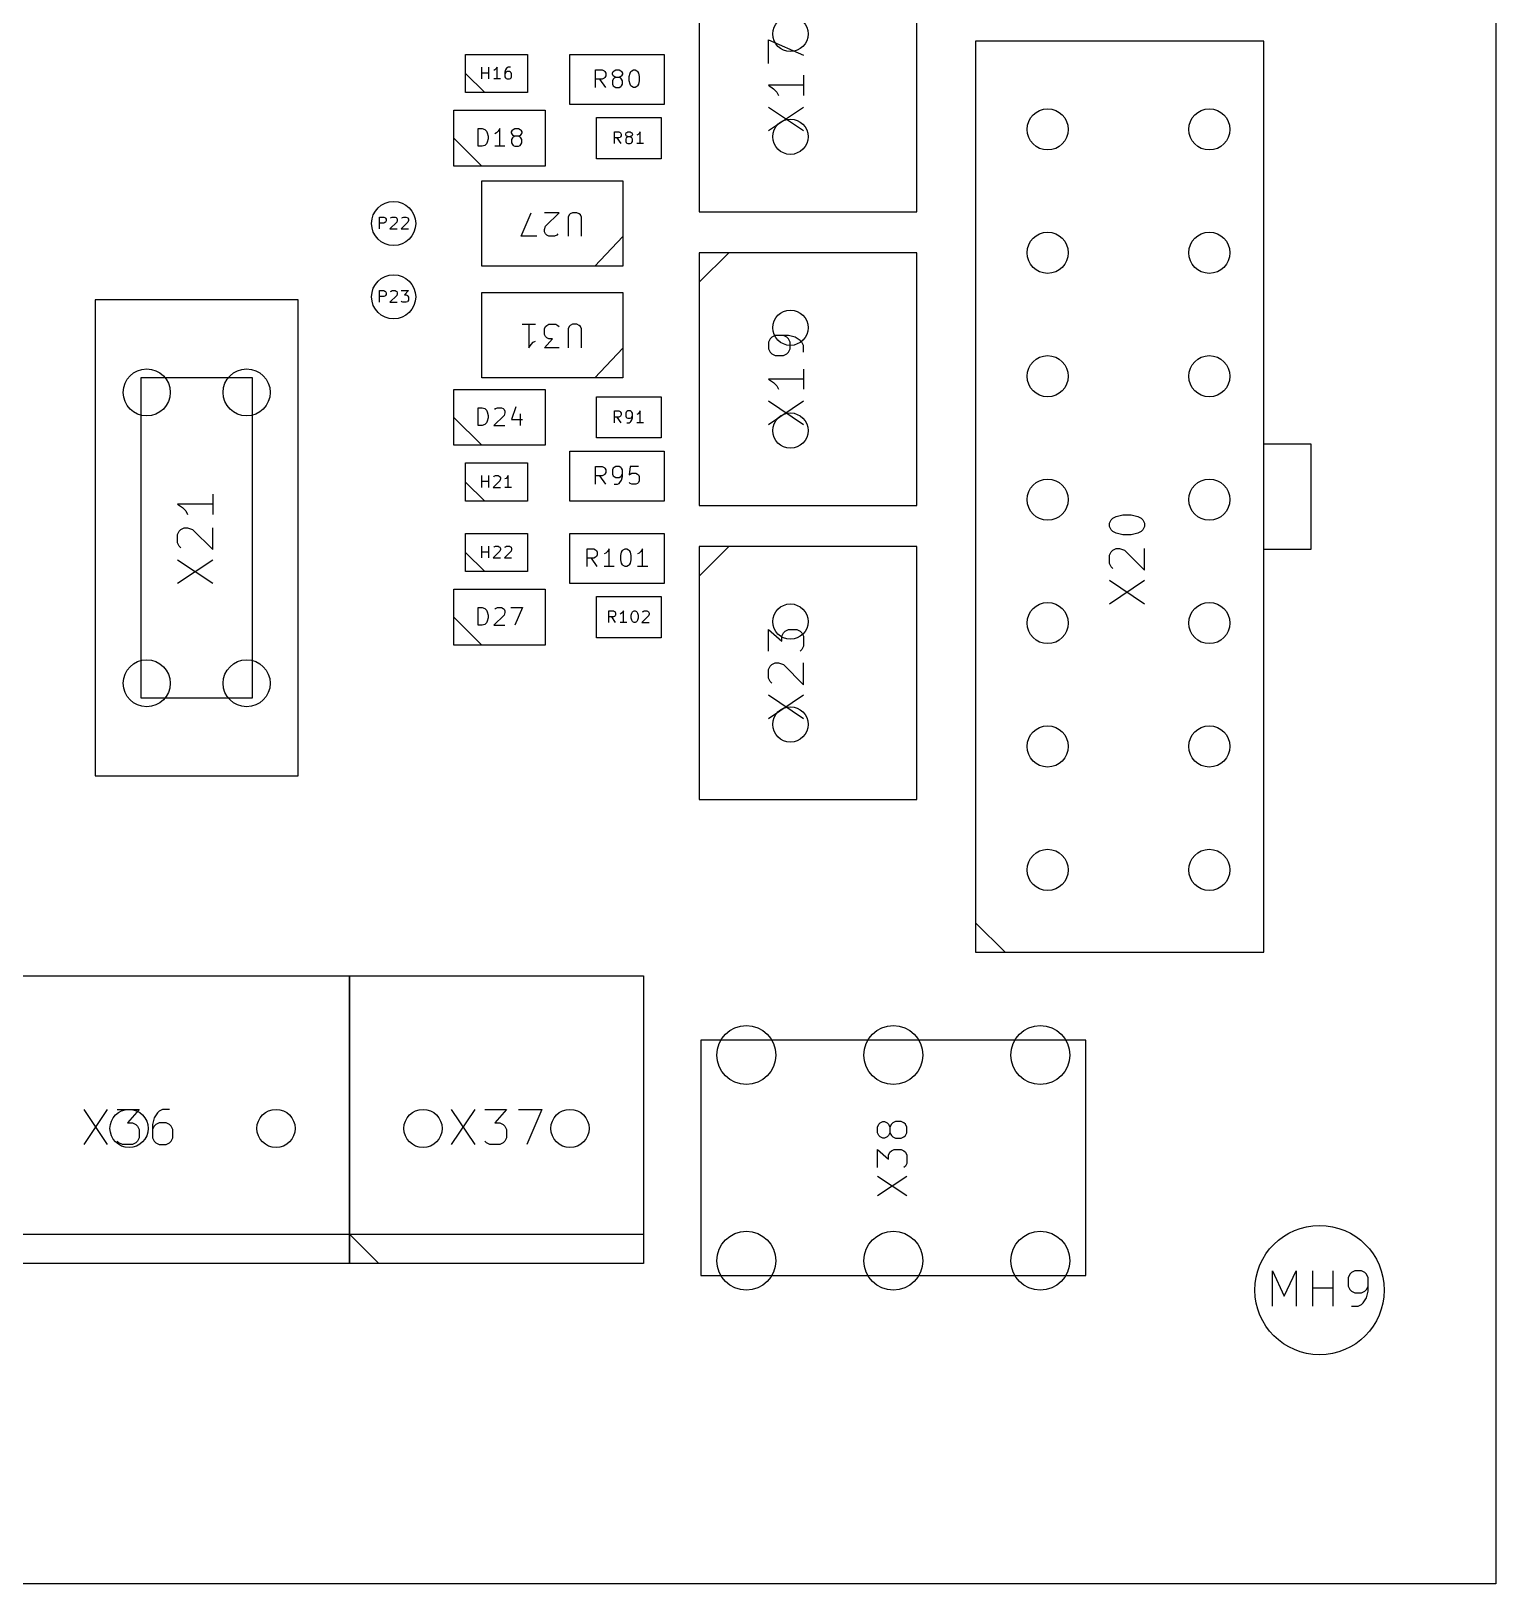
# Model space of a CAD drawing. Extents: x -4 to 236, y -200 to -70.
# Drawn here: x 186.2 to 236, y -200 to -147.2 of the extents above; entities that cross this region are included whole.
import ezdxf

# ---------------------------------------------------------------- set-up
doc = ezdxf.new("R2010")
doc.units = 0
doc.layers.add('BLACK', color=7, linetype='CONTINUOUS')

msp = doc.modelspace()

# ---------------------------------------------------------------- linework, layer by layer
at = {"layer": 'BLACK', "linetype": 'CONTINUOUS'}
for p, q in [((236, -70), (236, -200)), ((208.9, -144.7), (208.9, -153.3)), ((216.3, -153.3), (216.3, -144.7)), ((200.95, -147.95), (203.05, -147.95)), ((200.95, -149.25), (200.95, -147.95)), ((203.05, -147.95), (203.05, -149.25)), ((204.5, -147.95), (207.7, -147.95)), ((204.5, -149.65), (204.5, -147.95)), ((207.7, -147.95), (207.7, -149.65)), ((211.248902, -148.257142), (211.248902, -147.457142)), ((211.248902, -147.457142), (212.448902, -147.971428)), ((228.1, -147.5), (218.3, -147.5)), ((218.3, -147.5), (218.3, -178.5)), ((228.1, -178.5), (228.1, -147.5)), ((201.504762, -148.782967), (201.504762, -148.382967)), ((201.733333, -148.782967), (201.733333, -148.382967)), ((201.942857, -148.478205), (201.904762, -148.497253)), ((201.980952, -148.44011), (201.942857, -148.478205)), ((202.019048, -148.382967), (201.980952, -148.44011)), ((202.019048, -148.782967), (202.019048, -148.382967)), ((202.304762, -148.478205), (202.285714, -148.554396)), ((202.342857, -148.421062), (202.304762, -148.478205)), ((202.361904, -148.402015), (202.342857, -148.421062)), ((202.4, -148.382967), (202.361904, -148.402015)), ((202.47619, -148.382967), (202.4, -148.382967)), ((205.371428, -149.074451), (205.371428, -148.474451)), ((205.371428, -148.474451), (205.599999, -148.474451)), ((205.599999, -148.474451), (205.657142, -148.503022)), ((205.999999, -148.503022), (206.057142, -148.474451)), ((206.057142, -148.474451), (206.171428, -148.474451)), ((206.171428, -148.474451), (206.228571, -148.503022)), ((206.6, -148.503022), (206.657142, -148.474451)), ((206.657142, -148.474451), (206.714285, -148.474451)), ((206.714285, -148.474451), (206.771428, -148.503022)), ((200.95, -148.6), (201.6, -149.25)), ((201.504762, -148.573443), (201.733333, -148.573443)), ((202.133333, -148.782967), (201.904762, -148.782967)), ((202.285714, -148.554396), (202.285714, -148.706777)), ((202.304762, -148.573443), (202.285714, -148.611539)), ((202.285714, -148.706777), (202.304762, -148.744872)), ((202.323809, -148.554396), (202.304762, -148.573443)), ((202.304762, -148.744872), (202.323809, -148.76392)), ((202.361904, -148.535348), (202.323809, -148.554396)), ((202.323809, -148.76392), (202.361904, -148.782967)), ((202.438095, -148.535348), (202.361904, -148.535348)), ((202.361904, -148.782967), (202.438095, -148.782967)), ((202.47619, -148.554396), (202.438095, -148.535348)), ((202.438095, -148.782967), (202.47619, -148.76392)), ((202.495238, -148.573443), (202.47619, -148.554396)), ((202.47619, -148.76392), (202.495238, -148.744872)), ((202.514285, -148.611539), (202.495238, -148.573443)), ((202.495238, -148.744872), (202.514285, -148.706777)), ((202.514285, -148.706777), (202.514285, -148.611539)), ((205.599999, -148.788737), (205.371428, -148.788737)), ((205.714285, -149.074451), (205.514285, -148.788737)), ((205.657142, -148.760165), (205.599999, -148.788737)), ((205.657142, -148.503022), (205.685713, -148.531594)), ((205.685713, -148.731594), (205.657142, -148.760165)), ((205.685713, -148.531594), (205.714285, -148.588737)), ((205.714285, -148.674451), (205.685713, -148.731594)), ((205.714285, -148.588737), (205.714285, -148.674451)), ((205.942856, -148.588737), (205.971428, -148.531594)), ((205.942856, -148.617308), (205.942856, -148.588737)), ((205.971428, -148.674451), (205.942856, -148.617308)), ((205.971428, -148.788737), (205.942856, -148.84588)), ((205.942856, -148.84588), (205.942856, -148.960165)), ((205.942856, -148.960165), (205.971428, -149.017308)), ((205.971428, -148.531594), (205.999999, -148.503022)), ((205.999999, -148.703022), (205.971428, -148.674451)), ((205.999999, -148.760165), (205.971428, -148.788737)), ((205.971428, -149.017308), (205.999999, -149.04588)), ((206.057142, -148.731594), (205.999999, -148.703022)), ((206.057142, -148.731594), (205.999999, -148.760165)), ((206.171428, -148.731594), (206.057142, -148.731594)), ((206.228571, -148.703022), (206.171428, -148.731594)), ((206.228571, -148.760165), (206.171428, -148.731594)), ((206.228571, -148.503022), (206.257142, -148.531594)), ((206.257142, -148.674451), (206.228571, -148.703022)), ((206.257142, -148.788737), (206.228571, -148.760165)), ((206.228571, -149.04588), (206.257142, -149.017308)), ((206.257142, -148.531594), (206.285713, -148.588737)), ((206.285713, -148.617308), (206.257142, -148.674451)), ((206.285713, -148.84588), (206.257142, -148.788737)), ((206.257142, -149.017308), (206.285713, -148.960165)), ((206.285713, -148.588737), (206.285713, -148.617308)), ((206.285713, -148.960165), (206.285713, -148.84588)), ((206.514285, -148.703022), (206.542857, -148.588737)), ((206.514285, -148.84588), (206.514285, -148.703022)), ((206.542857, -148.960165), (206.514285, -148.84588)), ((206.542857, -148.588737), (206.571428, -148.531594)), ((206.571428, -149.017308), (206.542857, -148.960165)), ((206.571428, -148.531594), (206.6, -148.503022)), ((206.6, -149.04588), (206.571428, -149.017308)), ((206.771428, -148.503022), (206.8, -148.531594)), ((206.8, -149.017308), (206.771428, -149.04588)), ((206.8, -148.531594), (206.828571, -148.588737)), ((206.828571, -148.960165), (206.8, -149.017308)), ((206.828571, -148.588737), (206.857142, -148.703022)), ((206.857142, -148.84588), (206.828571, -148.960165)), ((206.857142, -148.703022), (206.857142, -148.84588)), ((212.448902, -148.999999), (211.248902, -148.999999)), ((211.248902, -148.999999), (211.420331, -149.114285)), ((212.448902, -148.657142), (212.448902, -149.342856)), ((203.05, -149.25), (200.95, -149.25)), ((205.999999, -149.04588), (206.057142, -149.074451)), ((206.057142, -149.074451), (206.171428, -149.074451)), ((206.171428, -149.074451), (206.228571, -149.04588)), ((206.657142, -149.074451), (206.6, -149.04588)), ((206.714285, -149.074451), (206.657142, -149.074451)), ((206.771428, -149.04588), (206.714285, -149.074451)), ((211.420331, -149.114285), (211.534617, -149.22857)), ((211.534617, -149.22857), (211.59176, -149.342856)), ((200.55, -149.85), (203.65, -149.85)), ((200.55, -151.75), (200.55, -149.85)), ((203.65, -149.85), (203.65, -151.75)), ((207.7, -149.65), (204.5, -149.65)), ((211.248902, -150.542856), (212.448902, -149.742856)), ((211.248902, -149.742856), (212.448902, -150.542856)), ((201.371428, -151.074451), (201.371428, -150.474451)), ((201.371428, -150.474451), (201.514285, -150.474451)), ((201.514285, -150.474451), (201.599999, -150.503022)), ((201.599999, -150.503022), (201.657142, -150.560165)), ((201.657142, -150.560165), (201.685713, -150.617308)), ((202.057142, -150.560165), (201.999999, -150.617308)), ((202.114285, -150.474451), (202.057142, -150.560165)), ((202.114285, -151.074451), (202.114285, -150.474451)), ((202.514285, -150.588737), (202.542857, -150.531594)), ((202.514285, -150.617308), (202.514285, -150.588737)), ((202.542857, -150.531594), (202.571428, -150.503022)), ((202.571428, -150.503022), (202.628571, -150.474451)), ((202.628571, -150.474451), (202.742857, -150.474451)), ((202.742857, -150.474451), (202.8, -150.503022)), ((202.8, -150.503022), (202.828571, -150.531594)), ((202.828571, -150.531594), (202.857142, -150.588737)), ((202.857142, -150.588737), (202.857142, -150.617308)), ((205.4, -150.1), (207.6, -150.1)), ((205.4, -151.5), (205.4, -150.1)), ((206.014286, -150.982967), (206.014286, -150.582967)), ((206.014286, -150.582967), (206.166667, -150.582967)), ((206.166667, -150.582967), (206.204762, -150.602015)), ((206.204762, -150.602015), (206.223809, -150.621062)), ((206.414286, -150.621062), (206.433333, -150.602015)), ((206.433333, -150.602015), (206.471428, -150.582967)), ((206.471428, -150.582967), (206.547619, -150.582967)), ((206.547619, -150.582967), (206.585714, -150.602015)), ((206.585714, -150.602015), (206.604762, -150.621062)), ((206.890476, -150.582967), (206.85238, -150.64011)), ((206.890476, -150.982967), (206.890476, -150.582967)), ((207.6, -150.1), (207.6, -151.5)), ((201.5, -151.75), (200.55, -150.8)), ((201.514285, -151.074451), (201.371428, -151.074451)), ((201.599999, -151.04588), (201.514285, -151.074451)), ((201.657142, -150.988737), (201.599999, -151.04588)), ((201.685713, -150.931594), (201.657142, -150.988737)), ((201.685713, -150.617308), (201.714285, -150.731594)), ((201.714285, -150.817308), (201.685713, -150.931594)), ((201.714285, -150.731594), (201.714285, -150.817308)), ((201.999999, -150.617308), (201.942856, -150.64588)), ((202.285713, -151.074451), (201.942856, -151.074451)), ((202.542857, -150.674451), (202.514285, -150.617308)), ((202.542857, -150.788737), (202.514285, -150.84588)), ((202.514285, -150.84588), (202.514285, -150.960165)), ((202.514285, -150.960165), (202.542857, -151.017308)), ((202.571428, -150.703022), (202.542857, -150.674451)), ((202.571428, -150.760165), (202.542857, -150.788737)), ((202.542857, -151.017308), (202.571428, -151.04588)), ((202.628571, -150.731594), (202.571428, -150.703022)), ((202.628571, -150.731594), (202.571428, -150.760165)), ((202.571428, -151.04588), (202.628571, -151.074451)), ((202.742857, -150.731594), (202.628571, -150.731594)), ((202.628571, -151.074451), (202.742857, -151.074451)), ((202.8, -150.703022), (202.742857, -150.731594)), ((202.8, -150.760165), (202.742857, -150.731594)), ((202.742857, -151.074451), (202.8, -151.04588)), ((202.828571, -150.674451), (202.8, -150.703022)), ((202.828571, -150.788737), (202.8, -150.760165)), ((202.8, -151.04588), (202.828571, -151.017308)), ((202.857142, -150.617308), (202.828571, -150.674451)), ((202.857142, -150.84588), (202.828571, -150.788737)), ((202.828571, -151.017308), (202.857142, -150.960165)), ((202.857142, -150.960165), (202.857142, -150.84588)), ((206.166667, -150.792491), (206.014286, -150.792491)), ((206.242857, -150.982967), (206.109524, -150.792491)), ((206.204762, -150.773443), (206.166667, -150.792491)), ((206.223809, -150.754396), (206.204762, -150.773443)), ((206.223809, -150.621062), (206.242857, -150.659158)), ((206.242857, -150.7163), (206.223809, -150.754396)), ((206.242857, -150.659158), (206.242857, -150.7163)), ((206.395238, -150.659158), (206.414286, -150.621062)), ((206.395238, -150.678205), (206.395238, -150.659158)), ((206.414286, -150.7163), (206.395238, -150.678205)), ((206.414286, -150.792491), (206.395238, -150.830586)), ((206.395238, -150.830586), (206.395238, -150.906777)), ((206.395238, -150.906777), (206.414286, -150.944872)), ((206.433333, -150.735348), (206.414286, -150.7163)), ((206.433333, -150.773443), (206.414286, -150.792491)), ((206.414286, -150.944872), (206.433333, -150.96392)), ((206.471428, -150.754396), (206.433333, -150.735348)), ((206.471428, -150.754396), (206.433333, -150.773443)), ((206.433333, -150.96392), (206.471428, -150.982967)), ((206.547619, -150.754396), (206.471428, -150.754396)), ((206.471428, -150.982967), (206.547619, -150.982967)), ((206.585714, -150.735348), (206.547619, -150.754396)), ((206.585714, -150.773443), (206.547619, -150.754396)), ((206.547619, -150.982967), (206.585714, -150.96392)), ((206.604762, -150.7163), (206.585714, -150.735348)), ((206.604762, -150.792491), (206.585714, -150.773443)), ((206.585714, -150.96392), (206.604762, -150.944872)), ((206.604762, -150.621062), (206.623809, -150.659158)), ((206.623809, -150.678205), (206.604762, -150.7163)), ((206.623809, -150.830586), (206.604762, -150.792491)), ((206.604762, -150.944872), (206.623809, -150.906777)), ((206.623809, -150.659158), (206.623809, -150.678205)), ((206.623809, -150.906777), (206.623809, -150.830586)), ((206.814285, -150.678205), (206.77619, -150.697253)), ((207.004761, -150.982967), (206.77619, -150.982967)), ((206.85238, -150.64011), (206.814285, -150.678205)), ((207.6, -151.5), (205.4, -151.5)), ((203.65, -151.75), (200.55, -151.75)), ((201.5, -155.15), (201.5, -152.25)), ((201.5, -152.25), (206.3, -152.25)), ((206.3, -152.25), (206.3, -155.15)), ((198.014286, -153.882967), (198.014286, -153.482967)), ((198.014286, -153.482967), (198.166667, -153.482967)), ((198.166667, -153.692491), (198.014286, -153.692491)), ((198.166667, -153.482967), (198.204762, -153.502015)), ((198.204762, -153.673443), (198.166667, -153.692491)), ((198.204762, -153.502015), (198.223809, -153.521062)), ((198.223809, -153.654396), (198.204762, -153.673443)), ((198.223809, -153.521062), (198.242857, -153.559158)), ((198.242857, -153.6163), (198.223809, -153.654396)), ((198.242857, -153.559158), (198.242857, -153.6163)), ((198.604762, -153.654396), (198.37619, -153.882967)), ((198.395238, -153.521062), (198.414286, -153.502015)), ((198.414286, -153.502015), (198.452381, -153.482967)), ((198.452381, -153.482967), (198.547619, -153.482967)), ((198.547619, -153.482967), (198.585714, -153.502015)), ((198.585714, -153.502015), (198.604762, -153.521062)), ((198.604762, -153.521062), (198.623809, -153.559158)), ((198.623809, -153.597253), (198.604762, -153.654396)), ((198.623809, -153.559158), (198.623809, -153.597253)), ((198.985714, -153.654396), (198.757142, -153.882967)), ((198.77619, -153.521062), (198.795238, -153.502015)), ((198.795238, -153.502015), (198.833333, -153.482967)), ((198.833333, -153.482967), (198.928571, -153.482967)), ((198.928571, -153.482967), (198.966666, -153.502015)), ((198.966666, -153.502015), (198.985714, -153.521062)), ((198.985714, -153.521062), (199.004761, -153.559158)), ((199.004761, -153.597253), (198.985714, -153.654396)), ((199.004761, -153.559158), (199.004761, -153.597253)), ((202.833332, -154.134064), (203.17619, -153.334064)), ((204.128571, -153.334064), (203.633333, -153.334064)), ((203.671428, -153.791207), (204.128571, -153.334064)), ((204.471428, -153.410255), (204.433332, -153.486445)), ((204.433332, -153.486445), (204.433332, -154.134064)), ((204.509523, -153.37216), (204.471428, -153.410255)), ((204.585713, -153.334064), (204.509523, -153.37216)), ((204.738094, -153.334064), (204.585713, -153.334064)), ((204.814285, -153.37216), (204.738094, -153.334064)), ((204.85238, -153.410255), (204.814285, -153.37216)), ((204.890475, -153.486445), (204.85238, -153.410255)), ((204.890475, -154.134064), (204.890475, -153.486445)), ((208.9, -153.3), (216.3, -153.3)), ((198.37619, -153.882967), (198.623809, -153.882967)), ((198.757142, -153.882967), (199.004761, -153.882967)), ((203.366666, -154.134064), (202.833332, -154.134064)), ((203.633333, -153.905493), (203.671428, -153.791207)), ((203.633333, -153.981683), (203.633333, -153.905493)), ((203.671428, -154.057874), (203.633333, -153.981683)), ((203.709523, -154.095969), (203.671428, -154.057874)), ((203.785714, -154.134064), (203.709523, -154.095969)), ((203.97619, -154.134064), (203.785714, -154.134064)), ((204.05238, -154.095969), (203.97619, -154.134064)), ((204.090476, -154.057874), (204.05238, -154.095969)), ((206.3, -154.15), (205.35, -155.15)), ((208.9, -155.7), (209.9, -154.7)), ((216.3, -154.7), (208.9, -154.7)), ((208.9, -154.7), (208.9, -163.3)), ((216.3, -163.3), (216.3, -154.7)), ((206.3, -155.15), (201.5, -155.15)), ((195.25, -156.3), (188.35, -156.3)), ((188.35, -156.3), (188.35, -172.5)), ((195.25, -172.5), (195.25, -156.3)), ((198.014286, -156.382967), (198.014286, -155.982967)), ((198.014286, -155.982967), (198.166667, -155.982967)), ((198.166667, -156.192491), (198.014286, -156.192491)), ((198.166667, -155.982967), (198.204762, -156.002015)), ((198.204762, -156.173443), (198.166667, -156.192491)), ((198.204762, -156.002015), (198.223809, -156.021062)), ((198.223809, -156.154396), (198.204762, -156.173443)), ((198.223809, -156.021062), (198.242857, -156.059158)), ((198.242857, -156.1163), (198.223809, -156.154396)), ((198.242857, -156.059158), (198.242857, -156.1163)), ((198.604762, -156.154396), (198.37619, -156.382967)), ((198.37619, -156.382967), (198.623809, -156.382967)), ((198.395238, -156.021062), (198.414286, -156.002015)), ((198.414286, -156.002015), (198.452381, -155.982967)), ((198.452381, -155.982967), (198.547619, -155.982967)), ((198.547619, -155.982967), (198.585714, -156.002015)), ((198.585714, -156.002015), (198.604762, -156.021062)), ((198.604762, -156.021062), (198.623809, -156.059158)), ((198.623809, -156.097253), (198.604762, -156.154396)), ((198.623809, -156.059158), (198.623809, -156.097253)), ((198.757142, -155.982967), (199.004761, -155.982967)), ((198.77619, -156.36392), (198.757142, -156.344872)), ((198.814285, -156.382967), (198.77619, -156.36392)), ((198.928571, -156.382967), (198.814285, -156.382967)), ((199.004761, -155.982967), (198.871428, -156.135348)), ((198.871428, -156.135348), (198.928571, -156.135348)), ((198.928571, -156.135348), (198.966666, -156.154396)), ((198.966666, -156.36392), (198.928571, -156.382967)), ((198.966666, -156.154396), (198.985714, -156.173443)), ((198.985714, -156.344872), (198.966666, -156.36392)), ((198.985714, -156.173443), (199.004761, -156.211539)), ((199.004761, -156.306777), (198.985714, -156.344872)), ((199.004761, -156.211539), (199.004761, -156.306777)), ((201.5, -158.95), (201.5, -156.05)), ((201.5, -156.05), (206.3, -156.05)), ((206.3, -156.05), (206.3, -158.95)), ((202.871428, -157.134064), (203.328571, -157.134064)), ((203.099999, -157.134064), (203.099999, -157.934064)), ((203.633333, -157.286445), (203.671428, -157.210255)), ((203.633333, -157.476921), (203.633333, -157.286445)), ((203.671428, -157.553112), (203.633333, -157.476921)), ((203.671428, -157.210255), (203.709523, -157.17216)), ((203.709523, -157.17216), (203.785714, -157.134064)), ((203.785714, -157.134064), (204.014285, -157.134064)), ((204.014285, -157.134064), (204.090476, -157.17216)), ((204.090476, -157.17216), (204.128571, -157.210255)), ((204.471428, -157.210255), (204.433332, -157.286445)), ((204.433332, -157.286445), (204.433332, -157.934064)), ((204.509523, -157.17216), (204.471428, -157.210255)), ((204.585713, -157.134064), (204.509523, -157.17216)), ((204.738094, -157.134064), (204.585713, -157.134064)), ((204.814285, -157.17216), (204.738094, -157.134064)), ((204.85238, -157.210255), (204.814285, -157.17216)), ((204.890475, -157.286445), (204.85238, -157.210255)), ((204.890475, -157.934064), (204.890475, -157.286445)), ((203.099999, -157.934064), (203.17619, -157.819779)), ((203.17619, -157.819779), (203.25238, -157.743588)), ((203.25238, -157.743588), (203.328571, -157.705493)), ((203.633333, -157.934064), (203.899999, -157.629302)), ((204.128571, -157.934064), (203.633333, -157.934064)), ((203.709523, -157.591207), (203.671428, -157.553112)), ((203.785714, -157.629302), (203.709523, -157.591207)), ((203.899999, -157.629302), (203.785714, -157.629302)), ((206.3, -157.95), (205.35, -158.95)), ((211.306045, -157.628571), (211.248902, -157.742856)), ((211.248902, -157.742856), (211.248902, -157.971428)), ((211.248902, -157.971428), (211.306045, -158.085713)), ((211.363188, -157.571428), (211.306045, -157.628571)), ((211.477474, -157.514285), (211.363188, -157.571428)), ((211.934617, -157.514285), (211.477474, -157.514285)), ((211.877474, -157.571428), (211.763188, -157.514285)), ((211.934617, -157.628571), (211.877474, -157.571428)), ((212.163188, -157.571428), (211.934617, -157.514285)), ((211.99176, -157.742856), (211.934617, -157.628571)), ((211.934617, -158.085713), (211.99176, -157.971428)), ((211.99176, -157.971428), (211.99176, -157.742856)), ((212.334617, -157.685713), (212.163188, -157.571428)), ((212.39176, -157.742856), (212.334617, -157.685713)), ((212.448902, -157.857142), (212.39176, -157.742856)), ((212.448902, -158.085713), (212.448902, -157.857142)), ((211.306045, -158.085713), (211.363188, -158.142856)), ((211.363188, -158.142856), (211.477474, -158.199999)), ((211.477474, -158.199999), (211.763188, -158.199999)), ((211.763188, -158.199999), (211.877474, -158.142856)), ((211.877474, -158.142856), (211.934617, -158.085713)), ((193.7, -158.95), (189.9, -158.95)), ((189.9, -158.95), (189.9, -169.85)), ((193.7, -169.85), (193.7, -158.95)), ((206.3, -158.95), (201.5, -158.95)), ((212.448902, -158.999999), (211.248902, -158.999999)), ((211.248902, -158.999999), (211.420331, -159.114285)), ((212.448902, -158.657142), (212.448902, -159.342856)), ((200.55, -159.35), (203.65, -159.35)), ((200.55, -161.25), (200.55, -159.35)), ((203.65, -159.35), (203.65, -161.25)), ((211.420331, -159.114285), (211.534617, -159.22857)), ((211.534617, -159.22857), (211.59176, -159.342856)), ((201.371428, -160.574451), (201.371428, -159.974451)), ((201.371428, -159.974451), (201.514285, -159.974451)), ((201.514285, -159.974451), (201.599999, -160.003022)), ((201.599999, -160.003022), (201.657142, -160.060165)), ((201.657142, -160.060165), (201.685713, -160.117308)), ((201.685713, -160.117308), (201.714285, -160.231594)), ((201.942856, -160.031594), (201.971428, -160.003022)), ((201.971428, -160.003022), (202.028571, -159.974451)), ((202.028571, -159.974451), (202.171428, -159.974451)), ((202.171428, -159.974451), (202.228571, -160.003022)), ((202.228571, -160.003022), (202.257142, -160.031594)), ((202.257142, -160.031594), (202.285713, -160.088737)), ((202.285713, -160.088737), (202.285713, -160.14588)), ((202.657142, -159.94588), (202.514285, -160.374451)), ((205.4, -159.6), (207.6, -159.6)), ((205.4, -161), (205.4, -159.6)), ((206.014286, -160.482967), (206.014286, -160.082967)), ((206.014286, -160.082967), (206.166667, -160.082967)), ((206.166667, -160.082967), (206.204762, -160.102015)), ((206.204762, -160.102015), (206.223809, -160.121062)), ((206.223809, -160.121062), (206.242857, -160.159158)), ((206.414286, -160.121062), (206.395238, -160.159158)), ((206.433333, -160.102015), (206.414286, -160.121062)), ((206.471428, -160.082967), (206.433333, -160.102015)), ((206.547619, -160.082967), (206.471428, -160.082967)), ((206.585714, -160.102015), (206.547619, -160.082967)), ((206.604762, -160.121062), (206.585714, -160.102015)), ((206.623809, -160.159158), (206.604762, -160.121062)), ((206.890476, -160.082967), (206.85238, -160.14011)), ((206.890476, -160.482967), (206.890476, -160.082967)), ((207.6, -159.6), (207.6, -161)), ((211.248902, -160.542856), (212.448902, -159.742856)), ((211.248902, -159.742856), (212.448902, -160.542856)), ((201.5, -161.25), (200.55, -160.3)), ((201.514285, -160.574451), (201.371428, -160.574451)), ((201.599999, -160.54588), (201.514285, -160.574451)), ((201.657142, -160.488737), (201.599999, -160.54588)), ((201.685713, -160.431594), (201.657142, -160.488737)), ((201.714285, -160.317308), (201.685713, -160.431594)), ((201.714285, -160.231594), (201.714285, -160.317308)), ((202.257142, -160.231594), (201.914285, -160.574451)), ((201.914285, -160.574451), (202.285713, -160.574451)), ((202.285713, -160.14588), (202.257142, -160.231594)), ((202.514285, -160.374451), (202.885714, -160.374451)), ((202.8, -160.174451), (202.8, -160.574451)), ((206.166667, -160.292491), (206.014286, -160.292491)), ((206.242857, -160.482967), (206.109524, -160.292491)), ((206.204762, -160.273443), (206.166667, -160.292491)), ((206.223809, -160.254396), (206.204762, -160.273443)), ((206.242857, -160.2163), (206.223809, -160.254396)), ((206.242857, -160.159158), (206.242857, -160.2163)), ((206.395238, -160.159158), (206.395238, -160.254396)), ((206.395238, -160.254396), (206.414286, -160.292491)), ((206.414286, -160.292491), (206.433333, -160.311539)), ((206.433333, -160.311539), (206.471428, -160.330586)), ((206.433333, -160.482967), (206.509524, -160.482967)), ((206.471428, -160.330586), (206.547619, -160.330586)), ((206.509524, -160.482967), (206.547619, -160.46392)), ((206.547619, -160.330586), (206.585714, -160.311539)), ((206.547619, -160.46392), (206.566667, -160.444872)), ((206.566667, -160.444872), (206.604762, -160.387729)), ((206.585714, -160.311539), (206.604762, -160.292491)), ((206.604762, -160.292491), (206.623809, -160.254396)), ((206.604762, -160.387729), (206.623809, -160.311539)), ((206.623809, -160.311539), (206.623809, -160.159158)), ((206.814285, -160.178205), (206.77619, -160.197253)), ((207.004761, -160.482967), (206.77619, -160.482967)), ((206.85238, -160.14011), (206.814285, -160.178205)), ((207.6, -161), (205.4, -161)), ((203.65, -161.25), (200.55, -161.25)), ((204.5, -161.45), (207.7, -161.45)), ((204.5, -163.15), (204.5, -161.45)), ((207.7, -161.45), (207.7, -163.15)), ((228.1, -161.2), (229.7, -161.2)), ((229.7, -161.2), (229.7, -164.8)), ((200.95, -161.85), (203.05, -161.85)), ((200.95, -163.15), (200.95, -161.85)), ((203.05, -161.85), (203.05, -163.15)), ((205.371428, -162.574451), (205.371428, -161.974451)), ((205.371428, -161.974451), (205.599999, -161.974451)), ((205.599999, -161.974451), (205.657142, -162.003022)), ((205.657142, -162.003022), (205.685713, -162.031594)), ((205.685713, -162.231594), (205.657142, -162.260165)), ((205.685713, -162.031594), (205.714285, -162.088737)), ((205.714285, -162.174451), (205.685713, -162.231594)), ((205.714285, -162.088737), (205.714285, -162.174451)), ((205.971428, -162.031594), (205.942856, -162.088737)), ((205.942856, -162.088737), (205.942856, -162.231594)), ((205.942856, -162.231594), (205.971428, -162.288737)), ((205.999999, -162.003022), (205.971428, -162.031594)), ((206.057142, -161.974451), (205.999999, -162.003022)), ((206.171428, -161.974451), (206.057142, -161.974451)), ((206.228571, -162.003022), (206.171428, -161.974451)), ((206.257142, -162.031594), (206.228571, -162.003022)), ((206.285713, -162.088737), (206.257142, -162.031594)), ((206.257142, -162.288737), (206.285713, -162.231594)), ((206.285713, -162.317308), (206.285713, -162.088737)), ((206.542857, -161.974451), (206.514285, -162.260165)), ((206.514285, -162.260165), (206.542857, -162.231594)), ((206.828571, -161.974451), (206.542857, -161.974451)), ((206.542857, -162.231594), (206.6, -162.203022)), ((206.6, -162.203022), (206.742857, -162.203022)), ((206.742857, -162.203022), (206.8, -162.231594)), ((206.8, -162.231594), (206.828571, -162.260165)), ((200.95, -162.5), (201.6, -163.15)), ((201.504762, -162.682967), (201.504762, -162.282967)), ((201.504762, -162.473443), (201.733333, -162.473443)), ((201.733333, -162.682967), (201.733333, -162.282967)), ((202.114286, -162.454396), (201.885714, -162.682967)), ((201.885714, -162.682967), (202.133333, -162.682967)), ((201.904762, -162.321062), (201.92381, -162.302015)), ((201.92381, -162.302015), (201.961905, -162.282967)), ((201.961905, -162.282967), (202.057143, -162.282967)), ((202.057143, -162.282967), (202.095238, -162.302015)), ((202.095238, -162.302015), (202.114286, -162.321062)), ((202.114286, -162.321062), (202.133333, -162.359158)), ((202.133333, -162.397253), (202.114286, -162.454396)), ((202.133333, -162.359158), (202.133333, -162.397253)), ((202.323809, -162.378205), (202.285714, -162.397253)), ((202.514285, -162.682967), (202.285714, -162.682967)), ((202.361904, -162.34011), (202.323809, -162.378205)), ((202.4, -162.282967), (202.361904, -162.34011)), ((202.4, -162.682967), (202.4, -162.282967)), ((205.599999, -162.288737), (205.371428, -162.288737)), ((205.714285, -162.574451), (205.514285, -162.288737)), ((205.657142, -162.260165), (205.599999, -162.288737)), ((205.971428, -162.288737), (205.999999, -162.317308)), ((205.999999, -162.317308), (206.057142, -162.34588)), ((205.999999, -162.574451), (206.114285, -162.574451)), ((206.057142, -162.34588), (206.171428, -162.34588)), ((206.114285, -162.574451), (206.171428, -162.54588)), ((206.171428, -162.34588), (206.228571, -162.317308)), ((206.171428, -162.54588), (206.199999, -162.517308)), ((206.199999, -162.517308), (206.257142, -162.431594)), ((206.228571, -162.317308), (206.257142, -162.288737)), ((206.257142, -162.431594), (206.285713, -162.317308)), ((206.542857, -162.54588), (206.514285, -162.517308)), ((206.6, -162.574451), (206.542857, -162.54588)), ((206.742857, -162.574451), (206.6, -162.574451)), ((206.8, -162.54588), (206.742857, -162.574451)), ((206.828571, -162.517308), (206.8, -162.54588)), ((206.828571, -162.260165), (206.857142, -162.317308)), ((206.857142, -162.460165), (206.828571, -162.517308)), ((206.857142, -162.317308), (206.857142, -162.460165)), ((192.348902, -163.257142), (191.148902, -163.257142)), ((191.148902, -163.257142), (191.320331, -163.371428)), ((192.348902, -162.914285), (192.348902, -163.599999)), ((203.05, -163.15), (200.95, -163.15)), ((207.7, -163.15), (204.5, -163.15)), ((191.320331, -163.371428), (191.434617, -163.485713)), ((191.434617, -163.485713), (191.49176, -163.599999)), ((208.9, -163.3), (216.3, -163.3)), ((222.848902, -163.899999), (222.906045, -163.785713)), ((222.906045, -163.785713), (222.963188, -163.728571)), ((222.963188, -163.728571), (223.077474, -163.671428)), ((223.077474, -163.671428), (223.306045, -163.614285)), ((223.306045, -163.614285), (223.59176, -163.614285)), ((223.59176, -163.614285), (223.820331, -163.671428)), ((223.820331, -163.671428), (223.934617, -163.728571)), ((223.934617, -163.728571), (223.99176, -163.785713)), ((223.99176, -163.785713), (224.048902, -163.899999)), ((191.148902, -164.285713), (191.206045, -164.171428)), ((191.148902, -164.571428), (191.148902, -164.285713)), ((191.206045, -164.171428), (191.263188, -164.114285)), ((191.263188, -164.114285), (191.377474, -164.057142)), ((191.377474, -164.057142), (191.49176, -164.057142)), ((191.49176, -164.057142), (191.663188, -164.114285)), ((191.663188, -164.114285), (192.348902, -164.799999)), ((192.348902, -164.799999), (192.348902, -164.057142)), ((200.95, -164.25), (203.05, -164.25)), ((200.95, -165.55), (200.95, -164.25)), ((203.05, -164.25), (203.05, -165.55)), ((204.5, -164.25), (207.7, -164.25)), ((204.5, -165.95), (204.5, -164.25)), ((207.7, -164.25), (207.7, -165.95)), ((222.848902, -164.014285), (222.848902, -163.899999)), ((222.906045, -164.128571), (222.848902, -164.014285)), ((222.963188, -164.185713), (222.906045, -164.128571)), ((223.077474, -164.242856), (222.963188, -164.185713)), ((223.306045, -164.299999), (223.077474, -164.242856)), ((223.59176, -164.299999), (223.306045, -164.299999)), ((223.820331, -164.242856), (223.59176, -164.299999)), ((223.934617, -164.185713), (223.820331, -164.242856)), ((223.99176, -164.128571), (223.934617, -164.185713)), ((224.048902, -164.014285), (223.99176, -164.128571)), ((224.048902, -163.899999), (224.048902, -164.014285)), ((191.206045, -164.685713), (191.148902, -164.571428)), ((191.263188, -164.742856), (191.206045, -164.685713)), ((201.504762, -165.082967), (201.504762, -164.682967)), ((201.504762, -164.873443), (201.733333, -164.873443)), ((201.733333, -165.082967), (201.733333, -164.682967)), ((202.114286, -164.854396), (201.885714, -165.082967)), ((201.904762, -164.721062), (201.92381, -164.702015)), ((201.92381, -164.702015), (201.961905, -164.682967)), ((201.961905, -164.682967), (202.057143, -164.682967)), ((202.057143, -164.682967), (202.095238, -164.702015)), ((202.095238, -164.702015), (202.114286, -164.721062)), ((202.114286, -164.721062), (202.133333, -164.759158)), ((202.133333, -164.797253), (202.114286, -164.854396)), ((202.133333, -164.759158), (202.133333, -164.797253)), ((202.495238, -164.854396), (202.266666, -165.082967)), ((202.285714, -164.721062), (202.304762, -164.702015)), ((202.304762, -164.702015), (202.342857, -164.682967)), ((202.342857, -164.682967), (202.438095, -164.682967)), ((202.438095, -164.682967), (202.47619, -164.702015)), ((202.47619, -164.702015), (202.495238, -164.721062)), ((202.495238, -164.721062), (202.514285, -164.759158)), ((202.514285, -164.797253), (202.495238, -164.854396)), ((202.514285, -164.759158), (202.514285, -164.797253)), ((205.085714, -165.374451), (205.085714, -164.774451)), ((205.085714, -164.774451), (205.314285, -164.774451)), ((205.314285, -164.774451), (205.371428, -164.803022)), ((205.371428, -164.803022), (205.399999, -164.831594)), ((205.399999, -164.831594), (205.428571, -164.888737)), ((205.771428, -164.860165), (205.714285, -164.917308)), ((205.828571, -164.774451), (205.771428, -164.860165)), ((205.828571, -165.374451), (205.828571, -164.774451)), ((206.257143, -164.888737), (206.285714, -164.831594)), ((206.285714, -164.831594), (206.314286, -164.803022)), ((206.314286, -164.803022), (206.371428, -164.774451)), ((206.371428, -164.774451), (206.428571, -164.774451)), ((206.428571, -164.774451), (206.485714, -164.803022)), ((206.485714, -164.803022), (206.514286, -164.831594)), ((206.514286, -164.831594), (206.542857, -164.888737)), ((206.914286, -164.860165), (206.857143, -164.917308)), ((206.971429, -164.774451), (206.914286, -164.860165)), ((206.971429, -165.374451), (206.971429, -164.774451)), ((208.9, -165.7), (209.9, -164.7)), ((216.3, -164.7), (208.9, -164.7)), ((208.9, -164.7), (208.9, -173.3)), ((216.3, -173.3), (216.3, -164.7)), ((222.848902, -164.985713), (222.906045, -164.871428)), ((222.906045, -164.871428), (222.963188, -164.814285)), ((222.963188, -164.814285), (223.077474, -164.757142)), ((223.077474, -164.757142), (223.19176, -164.757142)), ((223.19176, -164.757142), (223.363188, -164.814285)), ((223.363188, -164.814285), (224.048902, -165.499999)), ((224.048902, -165.499999), (224.048902, -164.757142)), ((229.7, -164.8), (228.1, -164.8)), ((191.148902, -165.942856), (192.348902, -165.142856)), ((191.148902, -165.142856), (192.348902, -165.942856)), ((200.95, -164.9), (201.6, -165.55)), ((201.885714, -165.082967), (202.133333, -165.082967)), ((202.266666, -165.082967), (202.514285, -165.082967)), ((205.314285, -165.088737), (205.085714, -165.088737)), ((205.428571, -165.374451), (205.228571, -165.088737)), ((205.371428, -165.060165), (205.314285, -165.088737)), ((205.399999, -165.031594), (205.371428, -165.060165)), ((205.428571, -164.974451), (205.399999, -165.031594)), ((205.428571, -164.888737), (205.428571, -164.974451)), ((205.714285, -164.917308), (205.657142, -164.94588)), ((205.999999, -165.374451), (205.657142, -165.374451)), ((206.228571, -165.003022), (206.257143, -164.888737)), ((206.228571, -165.14588), (206.228571, -165.003022)), ((206.257143, -165.260165), (206.228571, -165.14588)), ((206.285714, -165.317308), (206.257143, -165.260165)), ((206.314286, -165.34588), (206.285714, -165.317308)), ((206.371428, -165.374451), (206.314286, -165.34588)), ((206.428571, -165.374451), (206.371428, -165.374451)), ((206.485714, -165.34588), (206.428571, -165.374451)), ((206.514286, -165.317308), (206.485714, -165.34588)), ((206.542857, -165.260165), (206.514286, -165.317308)), ((206.542857, -164.888737), (206.571428, -165.003022)), ((206.571428, -165.14588), (206.542857, -165.260165)), ((206.571428, -165.003022), (206.571428, -165.14588)), ((206.857143, -164.917308), (206.8, -164.94588)), ((207.142857, -165.374451), (206.8, -165.374451)), ((222.848902, -165.271428), (222.848902, -164.985713)), ((222.906045, -165.385713), (222.848902, -165.271428)), ((222.963188, -165.442856), (222.906045, -165.385713)), ((203.05, -165.55), (200.95, -165.55)), ((222.848902, -166.642856), (224.048902, -165.842856)), ((222.848902, -165.842856), (224.048902, -166.642856)), ((200.55, -166.15), (203.65, -166.15)), ((200.55, -168.05), (200.55, -166.15)), ((203.65, -166.15), (203.65, -168.05)), ((207.7, -165.95), (204.5, -165.95)), ((205.4, -166.4), (207.6, -166.4)), ((205.4, -167.8), (205.4, -166.4)), ((207.6, -166.4), (207.6, -167.8)), ((201.371428, -167.374451), (201.371428, -166.774451)), ((201.371428, -166.774451), (201.514285, -166.774451)), ((201.514285, -166.774451), (201.599999, -166.803022)), ((201.599999, -166.803022), (201.657142, -166.860165)), ((201.657142, -166.860165), (201.685713, -166.917308)), ((201.685713, -166.917308), (201.714285, -167.031594)), ((201.942856, -166.831594), (201.971428, -166.803022)), ((201.971428, -166.803022), (202.028571, -166.774451)), ((202.028571, -166.774451), (202.171428, -166.774451)), ((202.171428, -166.774451), (202.228571, -166.803022)), ((202.228571, -166.803022), (202.257142, -166.831594)), ((202.257142, -166.831594), (202.285713, -166.888737)), ((202.285713, -166.94588), (202.257142, -167.031594)), ((202.285713, -166.888737), (202.285713, -166.94588)), ((202.485714, -166.774451), (202.885714, -166.774451)), ((202.885714, -166.774451), (202.628571, -167.374451)), ((205.82381, -167.282967), (205.82381, -166.882967)), ((205.82381, -166.882967), (205.976191, -166.882967)), ((205.976191, -166.882967), (206.014286, -166.902015)), ((206.014286, -166.902015), (206.033333, -166.921062)), ((206.033333, -166.921062), (206.052381, -166.959158)), ((206.052381, -166.959158), (206.052381, -167.0163)), ((206.242857, -166.978205), (206.204762, -166.997253)), ((206.280952, -166.94011), (206.242857, -166.978205)), ((206.319048, -166.882967), (206.280952, -166.94011)), ((206.319048, -167.282967), (206.319048, -166.882967)), ((206.585714, -167.035348), (206.604762, -166.959158)), ((206.604762, -166.959158), (206.623809, -166.921062)), ((206.623809, -166.921062), (206.642857, -166.902015)), ((206.642857, -166.902015), (206.680952, -166.882967)), ((206.680952, -166.882967), (206.719047, -166.882967)), ((206.719047, -166.882967), (206.757143, -166.902015)), ((206.757143, -166.902015), (206.77619, -166.921062)), ((206.77619, -166.921062), (206.795238, -166.959158)), ((206.795238, -166.959158), (206.814285, -167.035348)), ((206.966666, -166.921062), (206.985714, -166.902015)), ((206.985714, -166.902015), (207.023809, -166.882967)), ((207.023809, -166.882967), (207.119047, -166.882967)), ((207.119047, -166.882967), (207.157142, -166.902015)), ((207.157142, -166.902015), (207.17619, -166.921062)), ((207.17619, -166.921062), (207.195237, -166.959158)), ((207.195237, -166.959158), (207.195237, -166.997253)), ((201.5, -168.05), (200.55, -167.1)), ((201.514285, -167.374451), (201.371428, -167.374451)), ((201.599999, -167.34588), (201.514285, -167.374451)), ((201.657142, -167.288737), (201.599999, -167.34588)), ((201.685713, -167.231594), (201.657142, -167.288737)), ((201.714285, -167.117308), (201.685713, -167.231594)), ((201.714285, -167.031594), (201.714285, -167.117308)), ((202.257142, -167.031594), (201.914285, -167.374451)), ((201.914285, -167.374451), (202.285713, -167.374451)), ((205.976191, -167.092491), (205.82381, -167.092491)), ((206.052381, -167.282967), (205.919048, -167.092491)), ((206.014286, -167.073443), (205.976191, -167.092491)), ((206.033333, -167.054396), (206.014286, -167.073443)), ((206.052381, -167.0163), (206.033333, -167.054396)), ((206.433333, -167.282967), (206.204762, -167.282967)), ((206.585714, -167.130586), (206.585714, -167.035348)), ((206.604762, -167.206777), (206.585714, -167.130586)), ((206.623809, -167.244872), (206.604762, -167.206777)), ((206.642857, -167.26392), (206.623809, -167.244872)), ((206.680952, -167.282967), (206.642857, -167.26392)), ((206.719047, -167.282967), (206.680952, -167.282967)), ((206.757143, -167.26392), (206.719047, -167.282967)), ((206.77619, -167.244872), (206.757143, -167.26392)), ((206.795238, -167.206777), (206.77619, -167.244872)), ((206.814285, -167.130586), (206.795238, -167.206777)), ((206.814285, -167.035348), (206.814285, -167.130586)), ((207.17619, -167.054396), (206.947618, -167.282967)), ((206.947618, -167.282967), (207.195237, -167.282967)), ((207.195237, -166.997253), (207.17619, -167.054396)), ((211.248902, -168.257142), (211.248902, -167.514285)), ((211.248902, -167.514285), (211.706045, -167.914285)), ((211.820331, -167.571428), (211.934617, -167.514285)), ((211.934617, -167.514285), (212.220331, -167.514285)), ((212.220331, -167.514285), (212.334617, -167.571428)), ((203.65, -168.05), (200.55, -168.05)), ((207.6, -167.8), (205.4, -167.8)), ((211.706045, -167.742856), (211.763188, -167.628571)), ((211.706045, -167.914285), (211.706045, -167.742856)), ((211.763188, -167.628571), (211.820331, -167.571428)), ((212.334617, -167.571428), (212.39176, -167.628571)), ((212.39176, -167.628571), (212.448902, -167.742856)), ((212.448902, -167.742856), (212.448902, -168.085713)), ((212.39176, -168.199999), (212.334617, -168.257142)), ((212.448902, -168.085713), (212.39176, -168.199999)), ((211.248902, -168.885713), (211.306045, -168.771428)), ((211.248902, -169.171428), (211.248902, -168.885713)), ((211.306045, -168.771428), (211.363188, -168.714285)), ((211.363188, -168.714285), (211.477474, -168.657142)), ((211.477474, -168.657142), (211.59176, -168.657142)), ((211.59176, -168.657142), (211.763188, -168.714285)), ((211.763188, -168.714285), (212.448902, -169.399999)), ((212.448902, -169.399999), (212.448902, -168.657142)), ((211.306045, -169.285713), (211.248902, -169.171428)), ((211.363188, -169.342856), (211.306045, -169.285713)), ((189.9, -169.85), (193.7, -169.85)), ((211.248902, -170.542856), (212.448902, -169.742856)), ((211.248902, -169.742856), (212.448902, -170.542856)), ((188.35, -172.5), (195.25, -172.5)), ((208.9, -173.3), (216.3, -173.3)), ((219.3, -178.5), (218.3, -177.5)), ((218.3, -178.5), (228.1, -178.5)), ((182, -179.3), (197, -179.3)), ((197, -179.3), (197, -189.1)), ((197, -179.3), (207, -179.3)), ((197, -189.1), (197, -179.3)), ((207, -179.3), (207, -189.1)), ((222.05, -181.5), (208.95, -181.5)), ((208.95, -181.5), (208.95, -189.5)), ((222.05, -189.5), (222.05, -181.5)), ((187.957143, -183.848902), (188.757143, -185.048902)), ((188.757143, -183.848902), (187.957143, -185.048902)), ((189.1, -183.848902), (189.842857, -183.848902)), ((189.842857, -183.848902), (189.442857, -184.306045)), ((190.642857, -183.848902), (190.528571, -183.906045)), ((190.871429, -183.848902), (190.642857, -183.848902)), ((200.457143, -183.848902), (201.257143, -185.048902)), ((201.257143, -183.848902), (200.457143, -185.048902)), ((201.6, -183.848902), (202.342857, -183.848902)), ((202.342857, -183.848902), (201.942857, -184.306045)), ((202.742857, -183.848902), (203.542857, -183.848902)), ((203.542857, -183.848902), (203.028571, -185.048902)), ((189.442857, -184.306045), (189.614286, -184.306045)), ((189.614286, -184.306045), (189.728572, -184.363188)), ((189.728572, -184.363188), (189.785714, -184.420331)), ((189.785714, -184.420331), (189.842857, -184.534617)), ((190.357143, -184.134617), (190.3, -184.363188)), ((190.3, -184.363188), (190.3, -184.820331)), ((190.357143, -184.420331), (190.3, -184.534617)), ((190.471429, -183.963188), (190.357143, -184.134617)), ((190.414286, -184.363188), (190.357143, -184.420331)), ((190.528571, -184.306045), (190.414286, -184.363188)), ((190.528571, -183.906045), (190.471429, -183.963188)), ((190.757143, -184.306045), (190.528571, -184.306045)), ((190.871429, -184.363188), (190.757143, -184.306045)), ((190.928571, -184.420331), (190.871429, -184.363188)), ((190.985714, -184.534617), (190.928571, -184.420331)), ((201.942857, -184.306045), (202.114286, -184.306045)), ((202.114286, -184.306045), (202.228572, -184.363188)), ((202.228572, -184.363188), (202.285714, -184.420331)), ((202.285714, -184.420331), (202.342857, -184.534617)), ((214.957419, -184.45238), (215.005038, -184.357142)), ((215.005038, -184.357142), (215.052657, -184.309523)), ((215.052657, -184.309523), (215.147895, -184.261904)), ((215.147895, -184.261904), (215.195514, -184.261904)), ((215.195514, -184.261904), (215.290752, -184.309523)), ((215.290752, -184.309523), (215.338371, -184.357142)), ((215.338371, -184.357142), (215.38599, -184.45238)), ((215.433609, -184.357142), (215.38599, -184.45238)), ((215.481228, -184.309523), (215.433609, -184.357142)), ((215.576466, -184.261904), (215.481228, -184.309523)), ((215.766942, -184.261904), (215.576466, -184.261904)), ((215.86218, -184.309523), (215.766942, -184.261904)), ((215.9098, -184.357142), (215.86218, -184.309523)), ((215.957419, -184.45238), (215.9098, -184.357142)), ((189.157143, -184.99176), (189.1, -184.934617)), ((189.785714, -184.934617), (189.728572, -184.99176)), ((189.842857, -184.820331), (189.785714, -184.934617)), ((189.842857, -184.534617), (189.842857, -184.820331)), ((190.3, -184.820331), (190.357143, -184.934617)), ((190.357143, -184.934617), (190.414286, -184.99176)), ((190.871429, -184.99176), (190.928571, -184.934617)), ((190.928571, -184.934617), (190.985714, -184.820331)), ((190.985714, -184.820331), (190.985714, -184.534617)), ((201.657143, -184.99176), (201.6, -184.934617)), ((202.285714, -184.934617), (202.228572, -184.99176)), ((202.342857, -184.820331), (202.285714, -184.934617)), ((202.342857, -184.534617), (202.342857, -184.820331)), ((214.957419, -184.642856), (214.957419, -184.45238)), ((215.005038, -184.738094), (214.957419, -184.642856)), ((215.052657, -184.785713), (215.005038, -184.738094)), ((215.147895, -184.833332), (215.052657, -184.785713)), ((215.195514, -184.833332), (215.147895, -184.833332)), ((215.290752, -184.785713), (215.195514, -184.833332)), ((215.338371, -184.738094), (215.290752, -184.785713)), ((215.38599, -184.642856), (215.338371, -184.738094)), ((215.38599, -184.45238), (215.38599, -184.642856)), ((215.38599, -184.642856), (215.433609, -184.738094)), ((215.433609, -184.738094), (215.481228, -184.785713)), ((215.481228, -184.785713), (215.576466, -184.833332)), ((215.576466, -184.833332), (215.766942, -184.833332)), ((215.766942, -184.833332), (215.86218, -184.785713)), ((215.86218, -184.785713), (215.9098, -184.738094)), ((215.9098, -184.738094), (215.957419, -184.642856)), ((215.957419, -184.642856), (215.957419, -184.45238)), ((189.271429, -185.048902), (189.157143, -184.99176)), ((189.614286, -185.048902), (189.271429, -185.048902)), ((189.728572, -184.99176), (189.614286, -185.048902)), ((190.414286, -184.99176), (190.528571, -185.048902)), ((190.528571, -185.048902), (190.757143, -185.048902)), ((190.757143, -185.048902), (190.871429, -184.99176)), ((201.771429, -185.048902), (201.657143, -184.99176)), ((202.114286, -185.048902), (201.771429, -185.048902)), ((202.228572, -184.99176), (202.114286, -185.048902)), ((214.957419, -185.833332), (214.957419, -185.214285)), ((214.957419, -185.214285), (215.338371, -185.547618)), ((215.338371, -185.404761), (215.38599, -185.309523)), ((215.338371, -185.547618), (215.338371, -185.404761)), ((215.38599, -185.309523), (215.433609, -185.261904)), ((215.433609, -185.261904), (215.528847, -185.214285)), ((215.528847, -185.214285), (215.766942, -185.214285)), ((215.766942, -185.214285), (215.86218, -185.261904)), ((215.86218, -185.261904), (215.9098, -185.309523)), ((215.9098, -185.309523), (215.957419, -185.404761)), ((215.957419, -185.404761), (215.957419, -185.690475)), ((215.9098, -185.785713), (215.86218, -185.833332)), ((215.957419, -185.690475), (215.9098, -185.785713)), ((214.957419, -186.785713), (215.957419, -186.119047)), ((214.957419, -186.119047), (215.957419, -186.785713)), ((182, -188.1), (197, -188.1)), ((197, -188.1), (207, -188.1)), ((198, -189.1), (197, -188.1)), ((197, -189.1), (182, -189.1)), ((207, -189.1), (197, -189.1)), ((208.95, -189.5), (222.05, -189.5)), ((228.4, -190.548902), (228.4, -189.348902)), ((228.4, -189.348902), (228.8, -190.206045)), ((228.8, -190.206045), (229.2, -189.348902)), ((229.2, -189.348902), (229.2, -190.548902)), ((229.771429, -190.548902), (229.771429, -189.348902)), ((230.457143, -190.548902), (230.457143, -189.348902)), ((231.028572, -189.463188), (230.971429, -189.577474)), ((230.971429, -189.577474), (230.971429, -189.863188)), ((231.085715, -189.406045), (231.028572, -189.463188)), ((231.2, -189.348902), (231.085715, -189.406045)), ((231.428572, -189.348902), (231.2, -189.348902)), ((231.542858, -189.406045), (231.428572, -189.348902)), ((231.6, -189.463188), (231.542858, -189.406045)), ((231.657143, -189.577474), (231.6, -189.463188)), ((231.657143, -190.034617), (231.657143, -189.577474)), ((229.771429, -189.920331), (230.457143, -189.920331)), ((230.971429, -189.863188), (231.028572, -189.977474)), ((231.028572, -189.977474), (231.085715, -190.034617)), ((231.085715, -190.034617), (231.2, -190.09176)), ((231.2, -190.09176), (231.428572, -190.09176)), ((231.428572, -190.09176), (231.542858, -190.034617)), ((231.542858, -190.034617), (231.6, -189.977474)), ((231.6, -189.977474), (231.657143, -189.863188)), ((231.6, -190.263188), (231.657143, -190.034617)), ((231.085715, -190.548902), (231.314286, -190.548902)), ((231.314286, -190.548902), (231.428572, -190.49176)), ((231.428572, -190.49176), (231.485715, -190.434617)), ((231.485715, -190.434617), (231.6, -190.263188)), ((236, -200), (-4, -200))]:
    msp.add_line(p, q, dxfattribs=at)
at = {"layer": 'BLACK'}
for centre, radius in [((212, -147.25), 0.6), ((220.75, -150.5), 0.7), ((226.25, -150.5), 0.7), ((212, -150.75), 0.6), ((198.5, -153.7), 0.75), ((220.75, -154.7), 0.7), ((226.25, -154.7), 0.7), ((198.5, -156.2), 0.75), ((212, -157.25), 0.6), ((220.75, -158.9), 0.7), ((226.25, -158.9), 0.7), ((190.1, -159.45), 0.8), ((193.5, -159.45), 0.8), ((212, -160.75), 0.6), ((220.75, -163.1), 0.7), ((226.25, -163.1), 0.7), ((212, -167.25), 0.6), ((220.75, -167.3), 0.7), ((226.25, -167.3), 0.7), ((190.1, -169.35), 0.8), ((193.5, -169.35), 0.8), ((212, -170.75), 0.6), ((220.75, -171.5), 0.7), ((226.25, -171.5), 0.7), ((220.75, -175.7), 0.7), ((226.25, -175.7), 0.7), ((210.5, -182), 1), ((215.5, -182), 1), ((220.5, -182), 1), ((189.5, -184.5), 0.65), ((194.5, -184.5), 0.65), ((199.5, -184.5), 0.65), ((204.5, -184.5), 0.65), ((210.5, -189), 1), ((215.5, -189), 1), ((220.5, -189), 1), ((230, -190), 2.2), ((230, -190), 2.2)]:
    msp.add_circle(centre, radius, dxfattribs=at)

doc.saveas('drawing.dxf')
